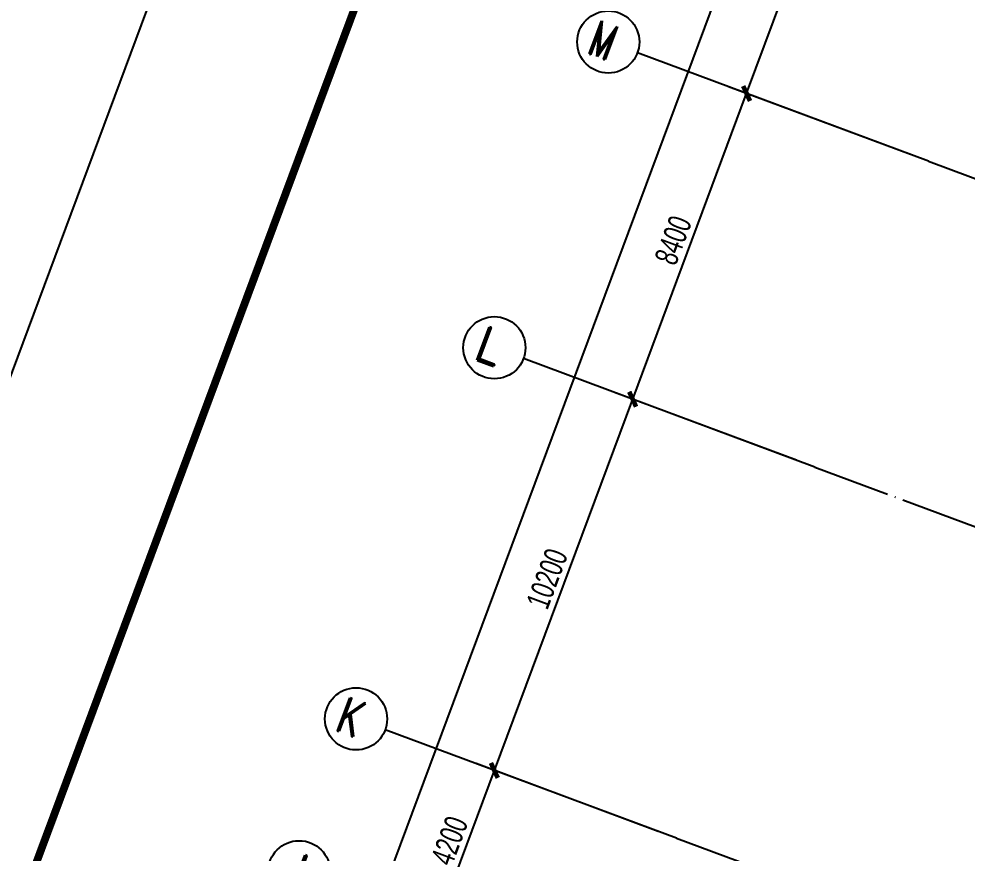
# Model space of a CAD drawing. Header units: millimetres. Extents: x 600121811 to 600690586, y 3472921280 to 3473279938.
# Drawn here: x 600218562 to 600242970, y 3473178740 to 3473200217 of the extents above; entities that cross this region are included whole.
import ezdxf
from ezdxf.enums import TextEntityAlignment as Align

# ---------------------------------------------------------------- set-up
doc = ezdxf.new("R2010")
doc.units = ezdxf.units.MM
doc.header["$LTSCALE"] = 1000
doc.linetypes.add('AX-MALL-GIRD-200$0$DOTE', pattern=[2.42, 2, -0.2, 0.02, -0.2])
doc.layers.get('0').update_dxf_attribs({"linetype": 'CONTINUOUS'})
for name, color, linetype in [('AX-MALL-GIRD-200$0$A-Grid', 222, 'AX-MALL-GIRD-200$0$DOTE'), ('AX-MALL-GIRD-200$0$A-Grid-Iden', 11, 'CONTINUOUS'), ('AX-MALL-GJ-200$0$A-Anno-Note', 241, 'CONTINUOUS'), ('AX-MALL-GJ-200$0$X-Tlbk', 4, 'CONTINUOUS'), ('AX-MALL-WALL-GJ$0$A-SEE', 254, 'CONTINUOUS'), ('AXIS_TEXT', 7, 'CONTINUOUS')]:
    doc.layers.add(name, color=color, linetype=linetype)
doc.styles.add('AX-MALL-GIRD-200$0$_TCH_AXIS', font='ROMAND.shx', dxfattribs={"width": 0.7, "height": 5, "bigfont": 'zy_cn.shx'})
doc.styles.add('AX-MALL-GIRD-200$0$_TCH_DIM_T3', font='zy_en.shx', dxfattribs={"width": 0.7, "bigfont": 'zy_cn.shx'})
doc.styles.add('COMPLEX', font='COMPLEX')
doc.dimstyles.new('AX-MALL-GIRD-200$0$_TCH_ARCH&&200', dxfattribs={"dimtxt": 595, "dimasz": 300, "dimexe": 500, "dimexo": 500, "dimgap": 152.5, "dimtad": 1, "dimdec": 0, "dimzin": 0, "dimdsep": 46, "dimtxsty": 'AX-MALL-GIRD-200$0$_TCH_DIM_T3', "dimblk": 'AX-MALL-GIRD-200$0$_ArchTick', "dimcen": 0.09, "dimclrt": 7, "dimazin": 2, "dimtfac": 1, "dimtdec": 0, "dimtix": 1, "dimtmove": 2, "dimatfit": 3, "dimfxl": 500, "dimtolj": 1, "dimtzin": 0, "dimarcsym": 0})

# ---------------------------------------------------------------- blocks, each defined once
blk = doc.blocks.new('_AXISO')
blk.add_circle((0, 0), 0.5)
at = {"layer": 'AXIS_TEXT', "style": 'COMPLEX', "width": 1.041667}
blk.add_attdef('A', text='', height=0.56, dxfattribs=at).set_placement((-0.25, -0.28), (0.25, -0.28), align=Align.FIT)
blk = doc.blocks.new('AX-MALL-GIRD-200$0$_ArchTick')
at = {"color": 0, "linetype": 'ByBlock', "const_width": 0.4}
blk.add_lwpolyline([(-0.5, -0.5), (0.5, 0.5)], dxfattribs=at)
blk = doc.blocks.new('*D203')
at = {"layer": 'AX-MALL-GIRD-200$0$A-Grid-Iden', "color": 0, "lineweight": -2, "transparency": 16777216}
for p, q in [((600244444, 3473204598), (600238259, 3473206902)), ((600208426, 3473125388), (600238728, 3473206727)), ((600214143, 3473123258), (600207958, 3473125562))]:
    blk.add_line(p, q, dxfattribs=at)
at = {"layer": 'AX-MALL-GIRD-200$0$A-Grid-Iden', "color": 0, "lineweight": -2, "transparency": 16777216, "xscale": 300, "yscale": 300, "zscale": 300}
for p, rotation in [((600238728, 3473206727), 69.56816130920032), ((600208426, 3473125388), 249.5681613092003)]:
    blk.add_blockref('AX-MALL-GIRD-200$0$_ArchTick', p, dxfattribs=dict(at, rotation=rotation))
at = {"layer": 'AX-MALL-GIRD-200$0$A-Grid-Iden', "color": 7, "transparency": 16777216, "insert": (600223155, 3473166214), "char_height": 595, "attachment_point": 5, "rotation": 69.5682, "style": 'AX-MALL-GIRD-200$0$_TCH_DIM_T3'}
blk.add_mtext('\\A1;86800', dxfattribs=at)
blk = doc.blocks.new('*D212')
at = {"layer": 'AX-MALL-GIRD-200$0$A-Grid-Iden', "color": 0, "lineweight": -2, "transparency": 16777216}
for p, q in [((600235018, 3473179296), (600230333, 3473181042)), ((600229335, 3473176931), (600230801, 3473180867)), ((600233552, 3473175360), (600228867, 3473177106))]:
    blk.add_line(p, q, dxfattribs=at)
at = {"layer": 'AX-MALL-GIRD-200$0$A-Grid-Iden', "color": 0, "lineweight": -2, "transparency": 16777216, "xscale": 300, "yscale": 300, "zscale": 300}
for p, rotation in [((600230801, 3473180867), 69.56816130856873), ((600229335, 3473176931), 249.5681613085687)]:
    blk.add_blockref('AX-MALL-GIRD-200$0$_ArchTick', p, dxfattribs=dict(at, rotation=rotation))
at = {"layer": 'AX-MALL-GIRD-200$0$A-Grid-Iden', "color": 7, "transparency": 16777216, "insert": (600229647, 3473179056), "char_height": 595, "attachment_point": 5, "rotation": 69.5682, "style": 'AX-MALL-GIRD-200$0$_TCH_DIM_T3'}
blk.add_mtext('\\A1;4200', dxfattribs=at)
blk = doc.blocks.new('*D213')
at = {"layer": 'AX-MALL-GIRD-200$0$A-Grid-Iden', "color": 0, "lineweight": -2, "transparency": 16777216}
for p, q in [((600230801, 3473180867), (600234362, 3473190425)), ((600238579, 3473188854), (600233894, 3473190600)), ((600235018, 3473179296), (600230333, 3473181042))]:
    blk.add_line(p, q, dxfattribs=at)
at = {"layer": 'AX-MALL-GIRD-200$0$A-Grid-Iden', "color": 0, "lineweight": -2, "transparency": 16777216, "xscale": 300, "yscale": 300, "zscale": 300}
for p, rotation in [((600234362, 3473190425), 69.56816130953177), ((600230801, 3473180867), 249.5681613095317)]:
    blk.add_blockref('AX-MALL-GIRD-200$0$_ArchTick', p, dxfattribs=dict(at, rotation=rotation))
at = {"layer": 'AX-MALL-GIRD-200$0$A-Grid-Iden', "color": 7, "transparency": 16777216, "insert": (600232160, 3473185803), "char_height": 595, "attachment_point": 5, "rotation": 69.5682, "style": 'AX-MALL-GIRD-200$0$_TCH_DIM_T3'}
blk.add_mtext('\\A1;10200', dxfattribs=at)
blk = doc.blocks.new('*D214')
at = {"layer": 'AX-MALL-GIRD-200$0$A-Grid-Iden', "color": 0, "lineweight": -2, "transparency": 16777216}
for p, q in [((600241512, 3473196726), (600236826, 3473198471)), ((600234362, 3473190425), (600237295, 3473198297)), ((600238579, 3473188854), (600233894, 3473190600))]:
    blk.add_line(p, q, dxfattribs=at)
at = {"layer": 'AX-MALL-GIRD-200$0$A-Grid-Iden', "color": 0, "lineweight": -2, "transparency": 16777216, "xscale": 300, "yscale": 300, "zscale": 300}
for p, rotation in [((600237295, 3473198297), 69.568161308897), ((600234362, 3473190425), 249.568161308897)]:
    blk.add_blockref('AX-MALL-GIRD-200$0$_ArchTick', p, dxfattribs=dict(at, rotation=rotation))
at = {"layer": 'AX-MALL-GIRD-200$0$A-Grid-Iden', "color": 7, "transparency": 16777216, "insert": (600235407, 3473194518), "char_height": 595, "attachment_point": 5, "rotation": 69.5682, "style": 'AX-MALL-GIRD-200$0$_TCH_DIM_T3'}
blk.add_mtext('\\A1;8400', dxfattribs=at)
blk = doc.blocks.new('*D215')
at = {"layer": 'AX-MALL-GIRD-200$0$A-Grid-Iden', "color": 0, "lineweight": -2, "transparency": 16777216}
for p, q in [((600244444, 3473204598), (600239758, 3473206343)), ((600237295, 3473198297), (600240227, 3473206168)), ((600241512, 3473196726), (600236826, 3473198471))]:
    blk.add_line(p, q, dxfattribs=at)
at = {"layer": 'AX-MALL-GIRD-200$0$A-Grid-Iden', "color": 0, "lineweight": -2, "transparency": 16777216, "xscale": 300, "yscale": 300, "zscale": 300}
for p, rotation in [((600240227, 3473206168), 69.56816130931563), ((600237295, 3473198297), 249.5681613093156)]:
    blk.add_blockref('AX-MALL-GIRD-200$0$_ArchTick', p, dxfattribs=dict(at, rotation=rotation))
at = {"layer": 'AX-MALL-GIRD-200$0$A-Grid-Iden', "color": 7, "transparency": 16777216, "insert": (600238339, 3473202390), "char_height": 595, "attachment_point": 5, "rotation": 69.5682, "style": 'AX-MALL-GIRD-200$0$_TCH_DIM_T3'}
blk.add_mtext('\\A1;8400', dxfattribs=at)
blk = doc.blocks.new('AX-MALL-GIRD-200')
at = {"layer": 'AX-MALL-GIRD-200$0$A-Grid'}
for p, q in [((600241980.1, 3473196551.4), (600599876.1, 3473063224.7)), ((600239047.7, 3473188679.9), (600596943.7, 3473055353.1)), ((600235486.9, 3473179121.6), (600593382.9, 3473045794.8))]:
    blk.add_line(p, q, dxfattribs=at)
at = {"layer": 'AX-MALL-GIRD-200$0$A-Grid-Iden'}
for p, q in [((600241980.1, 3473196551.4), (600234483.4, 3473199344.2)), ((600239047.7, 3473188679.9), (600231551, 3473191472.6)), ((600235486.9, 3473179121.6), (600227990.2, 3473181914.3))]:
    blk.add_line(p, q, dxfattribs=at)
ref = blk.add_blockref('_AXISO', (600233733.7, 3473199623.4), dxfattribs=dict(at, xscale=1600, yscale=1600, zscale=1600))
ref.add_attrib('A', 'M', dxfattribs={"height": 905.1, "rotation": 339.56816, "style": 'AX-MALL-GIRD-200$0$_TCH_AXIS', "width": 0.875}).set_placement((600233151.6, 3473199357.3), (600233745.3, 3473199136.2), align=Align.FIT)
ref = blk.add_blockref('_AXISO', (600230801.3, 3473191751.9), dxfattribs=dict(at, xscale=1600, yscale=1600, zscale=1600))
ref.add_attrib('A', 'L', dxfattribs={"height": 905.1, "rotation": 339.56816, "style": 'AX-MALL-GIRD-200$0$_TCH_AXIS', "width": 1.235294}).set_placement((600230219.2, 3473191485.8), (600230813, 3473191264.6), align=Align.FIT)
ref = blk.add_blockref('_AXISO', (600227240.6, 3473182193.6), dxfattribs=dict(at, xscale=1600, yscale=1600, zscale=1600))
ref.add_attrib('A', 'K', dxfattribs={"height": 905.1, "rotation": 339.56816, "style": 'AX-MALL-GIRD-200$0$_TCH_AXIS'}).set_placement((600226658.5, 3473181927.5), (600227252.2, 3473181706.3), align=Align.FIT)
ref = blk.add_blockref('_AXISO', (600225774.4, 3473178257.8), dxfattribs=dict(at, xscale=1600, yscale=1600, zscale=1600))
ref.add_attrib('A', 'J', dxfattribs={"height": 905.1, "rotation": 339.56816, "style": 'AX-MALL-GIRD-200$0$_TCH_AXIS', "width": 1.235294}).set_placement((600225192.3, 3473177991.7), (600225786, 3473177770.6), align=Align.FIT)
for base, p1, p2, picture, middle in [((600238727.7, 3473206727), (600214611.2, 3473123083.7), (600244912.4, 3473204423), '*D203', (600223155.3, 3473166214.4)), ((600240227, 3473206168.4), (600241980.1, 3473196551.4), (600244912.4, 3473204423), '*D215', (600238339.1, 3473202389.7)), ((600237294.6, 3473198296.9), (600239047.7, 3473188679.9), (600241980.1, 3473196551.4), '*D214', (600235406.7, 3473194518.2)), ((600234362.2, 3473190425.3), (600235486.9, 3473179121.6), (600239047.7, 3473188679.9), '*D213', (600232160.2, 3473185803.3)), ((600230801.5, 3473180867), (600234020.7, 3473175185.8), (600235486.9, 3473179121.6), '*D212', (600229646.7, 3473179056.2))]:
    dim = blk.add_linear_dim(base=base, p1=p1, p2=p2, angle=69.56816, dimstyle='AX-MALL-GIRD-200$0$_TCH_ARCH&&200', override={"dimgap": 0}, dxfattribs=at)
    dim.commit()
    dim.dimension.update_dxf_attribs({"geometry": picture, "text_midpoint": middle, "dimtype": 129, "text_rotation": 69.56816})
blk = doc.blocks.new('AX-MALL-WALL-GJ')
at = {"layer": 'AX-MALL-WALL-GJ$0$A-SEE'}
blk.add_blockref('AX-MALL-GIRD-200', (0, 0), dxfattribs=at)

msp = doc.modelspace()

# ---------------------------------------------------------------- linework, layer by layer
at = {"layer": 'AX-MALL-GJ-200$0$X-Tlbk'}
msp.add_lwpolyline([(600182351, 3473094412), (600600292, 3472938717), (600659010, 3473096335), (600241068, 3473252031)], close=True, dxfattribs=at)
at = {"layer": 'AX-MALL-GJ-200$0$X-Tlbk', "const_width": 200}
msp.add_lwpolyline([(600187735, 3473094541), (600599116, 3472941289), (600656437, 3473095159), (600245056, 3473248411)], close=True, dxfattribs=at)

# ---------------------------------------------------------------- block references
at = {"layer": 'AX-MALL-GJ-200$0$A-Anno-Note'}
msp.add_blockref('AX-MALL-WALL-GJ', (0, 0), dxfattribs=at)

doc.saveas('drawing.dxf')
